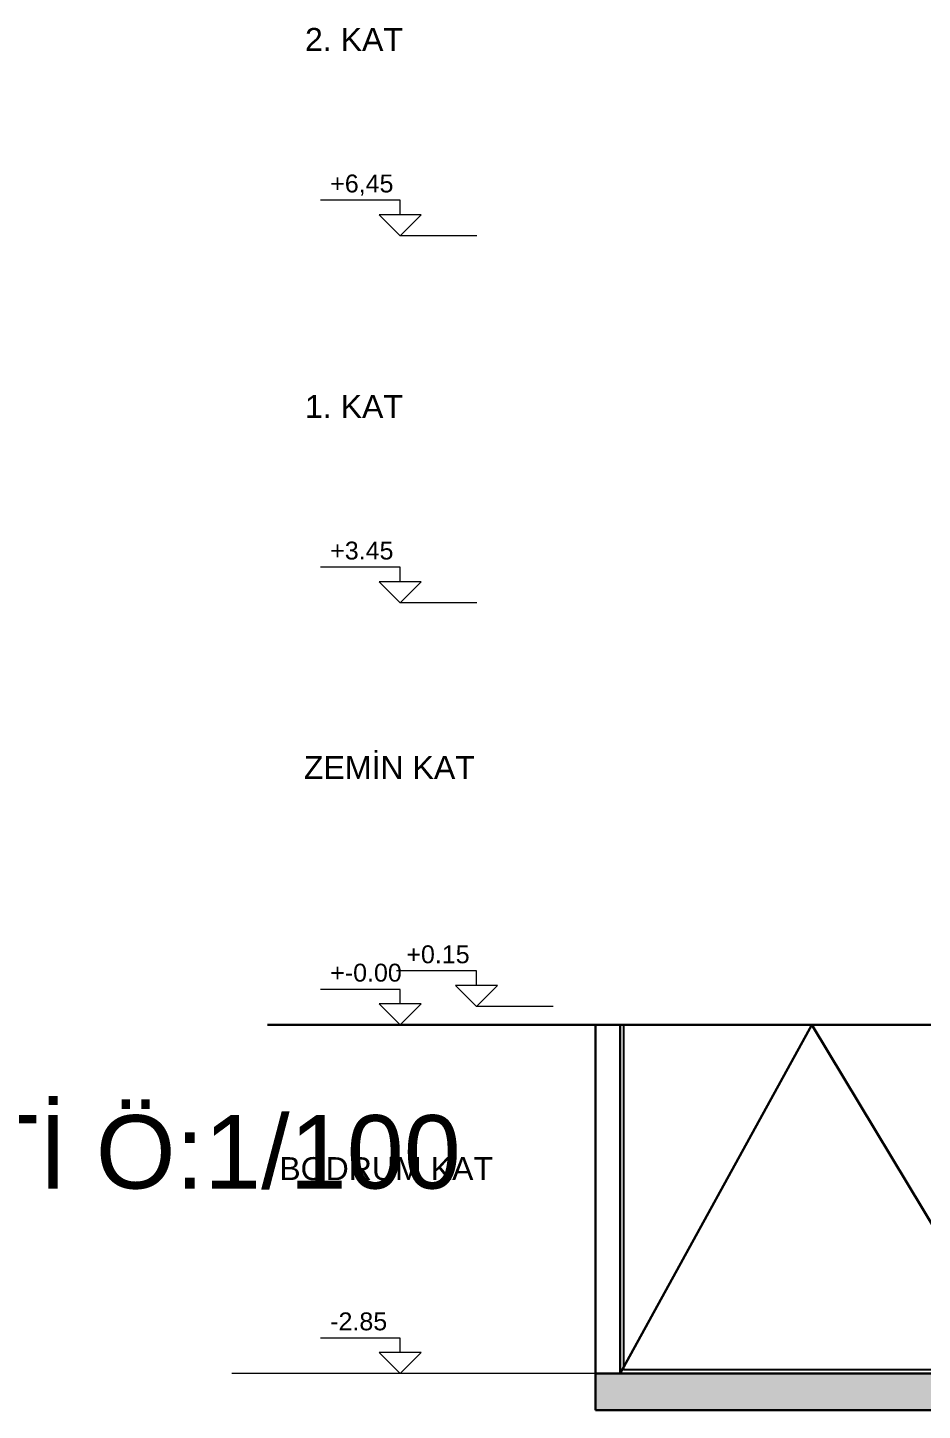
# Model space of a CAD drawing. Header units: millimetres. Extents: x 38129 to 72024, y -56282 to 16512.
# Drawn here: x 38896.9 to 39079.6, y -54377.8 to -54095.2 of the extents above; entities that cross this region are included whole.
import ezdxf

# ---------------------------------------------------------------- set-up
doc = ezdxf.new("R2010")
doc.units = ezdxf.units.MM
for name, color, linetype, lineweight in [('DIŞÖLÇÜ', 37, 'Continuous', 0), ('DUVAR', 255, 'Continuous', 30), ('KAPI', 4, 'Continuous', 30), ('KOT', 7, 'Continuous', 20), ('mahal', 7, 'Continuous', 5), ('MİMARİ', 4, 'Continuous', 9), ('TARAMA', 252, 'Continuous', 0), ('ölçü İÇ', 31, 'Continuous', 0)]:
    doc.layers.add(name, color=color, linetype=linetype, lineweight=lineweight)
doc.layers.add('sıva', color=41, linetype='Continuous')
doc.styles.get("Standard").update_dxf_attribs({"font": 'arial.ttf'})
doc.styles.add('style1', font='arial.ttf')

# ---------------------------------------------------------------- blocks, each defined once
blk = doc.blocks.new('56TREHHHHH')
at = {"layer": 'KOT'}
for p, q in [((92618.7, -98878.93), (92618.7, -98868.76)), ((92618.7, -98868.76), (92674.48, -98868.76)), ((92618.7, -98893.61), (92604.02, -98878.93)), ((92604.02, -98878.93), (92633.38, -98878.93)), ((92618.7, -98893.61), (92633.38, -98878.93)), ((92565.15, -98893.61), (92618.7, -98893.61))]:
    blk.add_line(p, q, dxfattribs=at)
blk = doc.blocks.new('MDKFDKFD')
at = {"layer": 'TARAMA'}
h = blk.add_hatch(dxfattribs=at)
h.set_pattern_fill('ANSI33', color=256)
h.set_pattern_definition([(45, (14030.6725, -61387.9235), (-4.4901281, 4.4901281), []), (45, (14035.1626, -61387.9235), (-4.4901281, 4.4901281), [3.175, -1.5875])])
h.paths.add_polyline_path([(49519.7, -86988.9), (47718, -86988.9), (47718, -87018.9), (49519.7, -87018.9)])
at = {"layer": 'DUVAR'}
for p, q in [((47718, -86703.9), (47450, -86703.9)), ((47718, -86703.9), (47894.5, -86703.9)), ((47718, -87018.9), (47718, -86703.9)), ((47738, -86988.9), (47738, -86703.9)), ((47718, -86988.9), (49519.7, -86988.9)), ((47718, -87018.9), (49519.7, -87018.9))]:
    blk.add_line(p, q, dxfattribs=at)
at = {"layer": 'KAPI'}
for p, q in [((48069.6, -86703.9), (47718, -86703.9)), ((47738, -86988.9), (47894.5, -86703.9)), ((47894.5, -86703.9), (48066.1, -86988.9))]:
    blk.add_line(p, q, dxfattribs=at)
at = {"layer": 'sıva'}
blk.add_lwpolyline([(48631.6, -86985.9), (47741, -86985.9), (47741, -86703.9)], dxfattribs=at)
at = {"layer": 'ölçü İÇ'}
blk.add_line((47718, -86988.9), (47420.9, -86988.9), dxfattribs=at)
at = {"layer": 'KOT', "xscale": -1.17, "yscale": 1.17, "zscale": 1.17}
for p in [(155922.3, 29646.6), (155922.3, 29346.6), (155984.5, 29016.6), (155922.3, 29001.6), (155922.3, 28716.6)]:
    blk.add_blockref('56TREHHHHH', p, dxfattribs=at)
at = {"layer": 'KOT', "char_height": 14.62, "width": 31.702, "attachment_point": 1, "style": 'style1'}
for s, insert in [('+6,45', (47501.2, -86008.9)), ('+3.45', (47501.2, -86308.9)), ('+0.15', (47563.4, -86638.9)), ('+-0.00', (47501.2, -86653.9)), ('-2.85', (47501.2, -86938.9))]:
    blk.add_mtext(s, dxfattribs=dict(at, insert=insert))
at = {"layer": 'mahal', "char_height": 18.75, "attachment_point": 1, "style": 'style1'}
for s, insert in [('2. KAT', (47480.6, -85889.1)), ('1. KAT', (47480.6, -86189.1)), ('ZEMİN KAT', (47479.7, -86484.1)), ('BODRUM KAT', (47459.6, -86812))]:
    blk.add_mtext_dynamic_manual_height_columns(s, width=412.254, gutter_width=100, heights=[0], dxfattribs=dict(at, insert=insert))
blk = doc.blocks.new('NDBDGBF')
at = {"layer": 'mahal', "insert": (42145, -61696.9), "char_height": 60, "attachment_point": 1}
blk.add_mtext_dynamic_manual_height_columns('A-A KESİTİ Ö:1/100', width=732.289, gutter_width=12.5, heights=[0], dxfattribs=at)
blk = doc.blocks.new('nfjfdj')
at = {"layer": 'DIŞÖLÇÜ', "xscale": 0.25, "yscale": 0.25, "zscale": 0.25}
for name, p in [('NDBDGBF', (40516.65, -33924)), ('MDKFDKFD', (39338.41, -27653.81))]:
    blk.add_blockref(name, p, dxfattribs=at)

msp = doc.modelspace()

# ---------------------------------------------------------------- block references
at = {"layer": 'MİMARİ'}
msp.add_blockref('nfjfdj', (-12254.98, -4969.22), dxfattribs=at)

doc.saveas('drawing.dxf')
